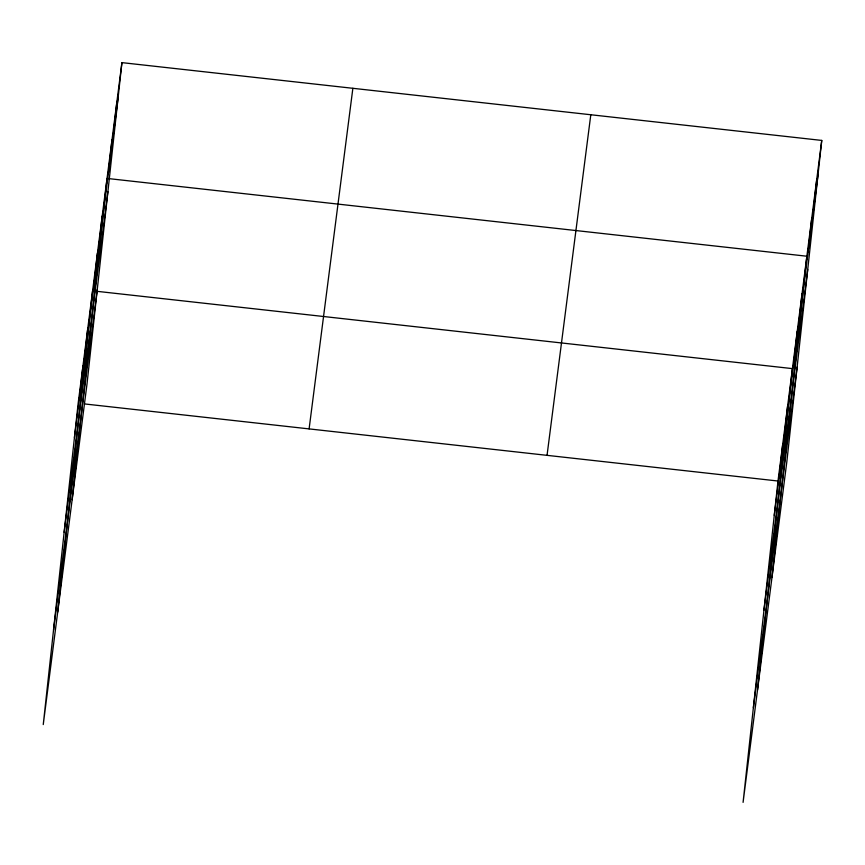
<?xml version="1.0" encoding="UTF-8"?>
<svg xmlns="http://www.w3.org/2000/svg" width="865" height="865" viewBox="0 0 865 865"><rect width="100%" height="100%" fill="white"/><g stroke="black" fill="none" stroke-linecap="round" stroke-linejoin="round"><path stroke-width="1.3" d="M79.245 400.106L82.975 365.765M84.056 362.64L87.787 328.3M57.696 612.182L92.598 290.835M93.68 287.71L97.41 253.358M98.502 250.245L102.232 215.893M72.13 499.786L107.044 178.428L806.872 256.224L771.958 577.571M108.266 174.168L112.007 139.827M113.228 135.567L116.959 101.227M121.922 62.626L87.008 383.984L43.25 724.578L78.164 403.231L121.922 62.626L821.75 140.422L786.836 461.769L743.078 802.374L777.992 481.016L821.75 140.422M779.073 477.891L782.803 443.55M783.885 440.426L787.615 406.085M757.524 689.978L792.427 368.62L96.588 291.278M793.519 365.495L797.249 331.154M798.33 328.03L802.06 293.689M808.105 251.964L811.835 217.623M813.057 213.363L816.787 179.023M74.433 437.571L118.191 96.967M64.14 532.289L107.898 191.684M53.544 629.871L97.302 289.267M309.108 428.899L352.866 88.295M547.048 455.347L590.806 114.742M774.262 515.367L818.02 174.762M763.968 610.074L807.726 269.469M753.372 707.657L797.13 367.052M84.792 403.966L777.992 481.016"/></g></svg>
